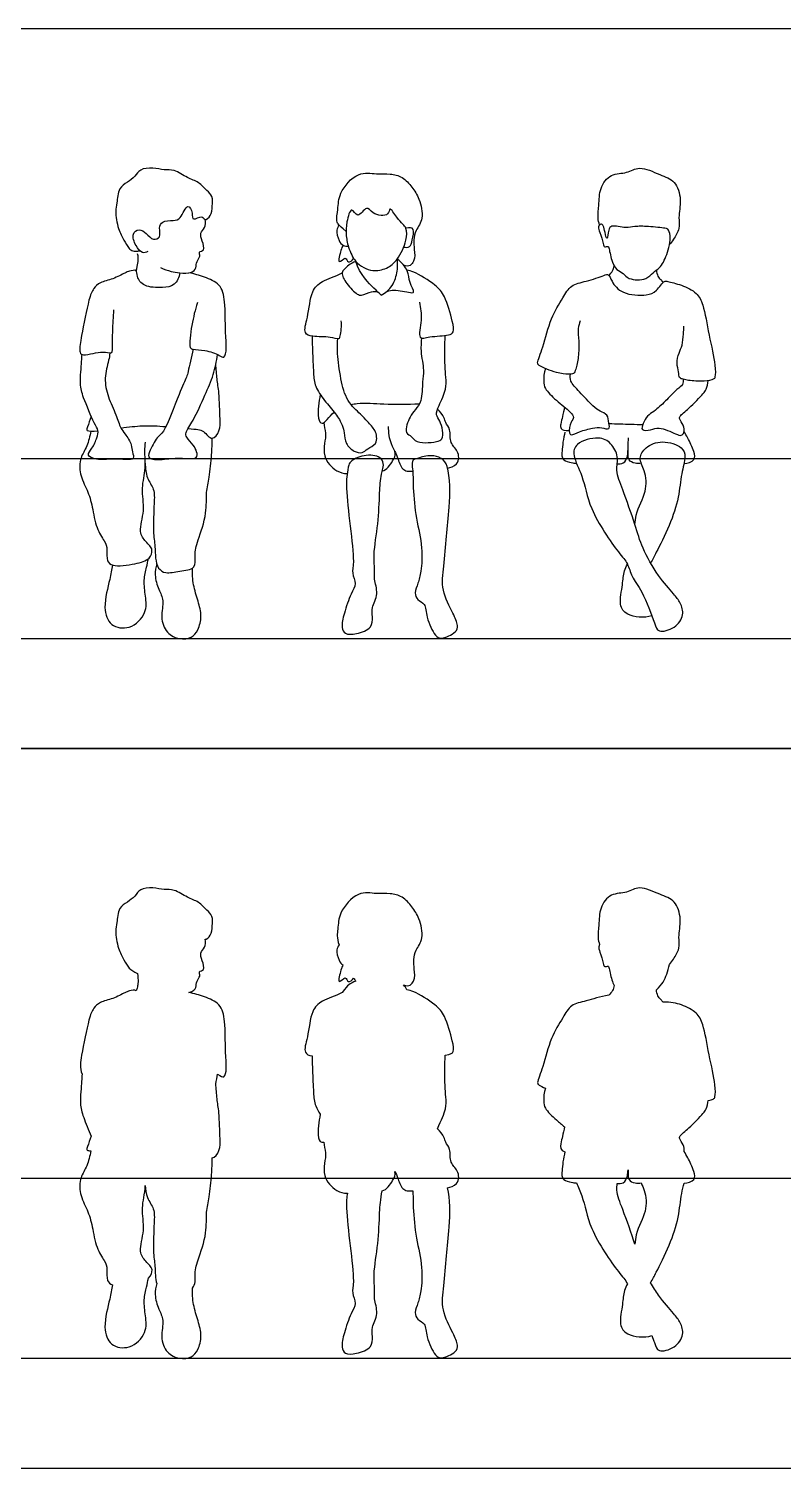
# Model space of a CAD drawing. Header units: millimetres. Extents: x 11.2 to 50.9, y -0.3 to 14.1.
# Drawn here: x 38.558 to 40.156, y 4.306 to 7.354 of the extents above; entities that cross this region are included whole.
import ezdxf

# ---------------------------------------------------------------- set-up
doc = ezdxf.new("R2010")
doc.units = ezdxf.units.MM
for name, color, linetype, true_color in [('AG-DIAGRAM', 7, 'Continuous', 0xfecc66), ('AG-GUIDE', 7, 'Continuous', 0xcccccc), ('AG-OUTLINE', 7, 'Continuous', 0x8000ff), ('AG-PEOPLE', 7, 'Continuous', 0x66ccff), ('X-VPRT', 6, 'Continuous', 0xff00ff)]:
    doc.layers.add(name, color=color, linetype=linetype, true_color=true_color)

msp = doc.modelspace()

# ---------------------------------------------------------------- linework, layer by layer
at = {"layer": 'AG-DIAGRAM'}
for p, q in [((36.9651, 6.0628), (42.6784, 6.0628)), ((36.9651, 4.5388), (42.6784, 4.5388))]:
    msp.add_line(p, q, dxfattribs=at)
at = {"layer": 'AG-GUIDE'}
for p, q in [((36.9651, 6.4438), (42.6784, 6.4438)), ((36.9651, 4.9198), (42.6784, 4.9198))]:
    msp.add_line(p, q, dxfattribs=at)
at = {"layer": 'AG-OUTLINE'}
for points, knots in [([(38.9315, 5.4262), (38.9346, 5.4253), (38.9454, 5.4349), (38.9468, 5.4539), (38.9484, 5.4757), (38.9347, 5.4876), (38.918, 5.5064), (38.8936, 5.5133), (38.867, 5.5326), (38.8446, 5.5303), (38.8215, 5.536), (38.7932, 5.534), (38.7834, 5.5165), (38.7671, 5.5044), (38.7473, 5.4934), (38.7452, 5.4601), (38.7403, 5.4435), (38.7466, 5.406), (38.7594, 5.3832), (38.769, 5.3644), (38.7804, 5.3569), (38.7887, 5.3533)], [3.710249, 3.710249, 3.710249, 3.710249, 3.922265, 4.180898, 4.439092, 4.675695, 4.958505, 5.249767, 5.571905, 5.836979, 6.119815, 6.412552, 6.658338, 6.915168, 7.179811, 7.495819, 7.742927, 8.088481, 8.387926, 8.649943, 8.88592, 8.88592, 8.88592, 8.88592]), ([(39.352, 5.3294), (39.3641, 5.3242), (39.3775, 5.3391), (39.3744, 5.3622), (39.3728, 5.383), (39.3775, 5.4037), (39.3958, 5.4281), (39.3863, 5.4706), (39.3706, 5.4942), (39.3502, 5.5174), (39.3231, 5.5239), (39.2939, 5.5213), (39.2539, 5.5293), (39.2139, 5.4828), (39.2137, 5.4492), (39.2097, 5.4291), (39.2153, 5.4141)], [-5.144054, -5.144054, -5.144054, -5.144054, -4.88886, -4.571909, -4.283474, -3.997748, -3.656043, -3.25105, -2.906972, -2.562999, -2.237403, -1.894269, -1.50421, -1.036012, -0.661181, -0.348241, -0.348241, -0.348241, -0.348241]), ([(39.9151, 5.3728), (39.9181, 5.3764), (39.9236, 5.3839), (39.9385, 5.4072), (39.933, 5.4309), (39.9415, 5.468), (39.9289, 5.5093), (39.8946, 5.5201), (39.8519, 5.5412), (39.8254, 5.5227), (39.7899, 5.5245), (39.7663, 5.4926), (39.7661, 5.4573), (39.7624, 5.4299), (39.7655, 5.4194), (39.7671, 5.4146)], [-4.097848, -4.097848, -4.097848, -4.097848, -3.879958, -3.587129, -3.306522, -2.949934, -2.589639, -2.247404, -1.861454, -1.549119, -1.21794, -0.874982, -0.527515, -0.226607, 0, 0, 0, 0]), ([(38.8974, 5.3131), (38.9074, 5.3163), (38.9135, 5.3232), (38.9123, 5.3377), (38.9227, 5.3471), (38.9167, 5.3585), (38.9325, 5.3602), (38.9251, 5.3812), (38.9196, 5.3974), (38.9328, 5.408), (38.9325, 5.4205), (38.9315, 5.4262)], [0.73033, 0.73033, 0.73033, 0.73033, 0.941476, 1.155775, 1.36106, 1.533683, 1.713886, 1.964694, 2.201657, 2.421312, 2.664283, 2.664283, 2.664283, 2.664283]), ([(39.2153, 5.4141), (39.2131, 5.4109), (39.2084, 5.4037), (39.2139, 5.3818), (39.2202, 5.3736), (39.2234, 5.3716)], [0, 0, 0, 0, 0.1935455, 0.4594778, 0.6516595, 0.6516595, 0.6516595, 0.6516595]), ([(39.7671, 5.4146), (39.7642, 5.407), (39.7687, 5.3987), (39.7747, 5.3764), (39.7763, 5.3662), (39.7859, 5.3705), (39.787, 5.3652), (39.7912, 5.3437), (39.7961, 5.3316), (39.798, 5.3282)], [-5.601796, -5.601796, -5.601796, -5.601796, -5.386841, -5.081773, -4.910682, -4.744751, -4.629184, -4.308155, -4.156707, -4.156707, -4.156707, -4.156707]), ([(39.2234, 5.3716), (39.2218, 5.3681), (39.2199, 5.3634), (39.2097, 5.3259), (39.2304, 5.3509), (39.2333, 5.3308), (39.2435, 5.34), (39.2462, 5.3436)], [0, 0, 0, 0, 0.192831, 0.470384, 0.684874, 0.862665, 1.0691, 1.0691, 1.0691, 1.0691]), ([(39.8875, 5.3187), (39.9002, 5.3304), (39.9079, 5.346), (39.9137, 5.3658), (39.9151, 5.3728)], [-2.8339757, -2.8339757, -2.8339757, -2.8339757, -2.4348954, -2.2034941, -2.2034941, -2.2034941, -2.2034941]), ([(38.7887, 5.3533), (38.7901, 5.3395), (38.7889, 5.3244), (38.7868, 5.3196), (38.7857, 5.317)], [-0.5782507, -0.5782507, -0.5782507, -0.5782507, -0.22573, 0, 0, 0, 0]), ([(39.2507, 5.3373), (39.2454, 5.3354), (39.2354, 5.3301), (39.2292, 5.3236), (39.2218, 5.3129)], [0, 0, 0, 0, 0.3255921, 0.6054803, 0.6054803, 0.6054803, 0.6054803]), ([(38.7857, 5.317), (38.7823, 5.3196), (38.7704, 5.3166), (38.7615, 5.3131), (38.7358, 5.2989), (38.7093, 5.2942), (38.6938, 5.2797), (38.684, 5.2545), (38.6698, 5.1821), (38.6657, 5.1547), (38.6709, 5.14)], [-3.133736, -3.133736, -3.133736, -3.133736, -2.911074, -2.710834, -2.386988, -2.067948, -1.805409, -1.491042, -0.961385, -0.609668, -0.609668, -0.609668, -0.609668]), ([(38.9576, 5.1403), (38.9657, 5.1361), (38.9733, 5.1304), (38.978, 5.1565), (38.9735, 5.1904), (38.9751, 5.2509), (38.9657, 5.2906), (38.9294, 5.3043), (38.9085, 5.3112), (38.8974, 5.3131)], [1.48631, 1.48631, 1.48631, 1.48631, 1.674056, 1.92336, 2.274355, 2.724045, 3.077134, 3.416793, 3.751536, 3.751536, 3.751536, 3.751536]), ([(39.2218, 5.3129), (39.2061, 5.3051), (39.1776, 5.2961), (39.155, 5.2746), (39.1505, 5.2204), (39.1382, 5.1854), (39.1512, 5.18), (39.158, 5.179)], [-2.85304, -2.85304, -2.85304, -2.85304, -2.478062, -2.132564, -1.66858, -1.310814, -1.065997, -1.065997, -1.065997, -1.065997]), ([(39.4403, 5.1805), (39.4523, 5.1827), (39.4599, 5.1872), (39.4554, 5.2128), (39.4402, 5.2648), (39.4214, 5.2873), (39.3742, 5.3163), (39.3639, 5.3177), (39.3589, 5.3189)], [1.225633, 1.225633, 1.225633, 1.225633, 1.42755, 1.710649, 2.14186, 2.475471, 2.900113, 3.132515, 3.132515, 3.132515, 3.132515]), ([(39.787, 5.3077), (39.7674, 5.3042), (39.7384, 5.2946), (39.7055, 5.2886), (39.689, 5.2584), (39.6614, 5.2163), (39.65, 5.1594), (39.6335, 5.1228), (39.6377, 5.1175), (39.6469, 5.1129), (39.6524, 5.1105)], [-4.802205, -4.802205, -4.802205, -4.802205, -4.408038, -4.04808, -3.695788, -3.248704, -2.752889, -2.377047, -2.217216, -2.046294, -2.046294, -2.046294, -2.046294]), ([(39.798, 5.3282), (39.7973, 5.3244), (39.7949, 5.3169), (39.7899, 5.3105), (39.787, 5.3077)], [-0.3978228, -0.3978228, -0.3978228, -0.3978228, -0.2000493, 0, 0, 0, 0]), ([(39.902, 5.2931), (39.9001, 5.2949), (39.8965, 5.2988), (39.8899, 5.3059), (39.8877, 5.3144), (39.8875, 5.3187)], [-0.5488181, -0.5488181, -0.5488181, -0.5488181, -0.3866162, -0.2077071, 0, 0, 0, 0]), ([(39.997, 5.0847), (40.0017, 5.0853), (40.0087, 5.0872), (40.0128, 5.093), (40.0128, 5.1215), (39.9982, 5.1808), (39.9883, 5.2441), (39.9738, 5.2714), (39.9422, 5.2881), (39.9179, 5.2931), (39.902, 5.2931)], [-8.967799, -8.967799, -8.967799, -8.967799, -8.786684, -8.630355, -8.315522, -7.81049, -7.306272, -6.969673, -6.596487, -6.253031, -6.253031, -6.253031, -6.253031]), ([(39.158, 5.179), (39.1583, 5.1688), (39.159, 5.1489), (39.1609, 5.1012), (39.1631, 5.0764), (39.1717, 5.0613), (39.1756, 5.0554)], [0, 0, 0, 0, 0.313356, 0.700472, 1.005331, 1.200833, 1.200833, 1.200833, 1.200833]), ([(39.424, 5.0248), (39.4318, 5.0431), (39.4434, 5.0674), (39.4412, 5.0916), (39.4383, 5.1444), (39.4395, 5.168), (39.4403, 5.1805)], [4.305657, 4.305657, 4.305657, 4.305657, 4.671602, 4.973782, 5.404402, 5.772354, 5.772354, 5.772354, 5.772354]), ([(38.6709, 5.14), (38.6706, 5.135), (38.6703, 5.1254), (38.6653, 5.0763), (38.6722, 5.0532), (38.6847, 5.0217), (38.6904, 5.0089)], [-6.742483, -6.742483, -6.742483, -6.742483, -6.524845, -6.14278, -5.828265, -5.5213, -5.5213, -5.5213, -5.5213]), ([(38.9464, 4.963), (38.9524, 4.963), (38.964, 4.9807), (38.9632, 5.0036), (38.9617, 5.0593), (38.9565, 5.0873), (38.955, 5.1095), (38.9543, 5.1201)], [2.63893, 2.63893, 2.63893, 2.63893, 2.898742, 3.182434, 3.598562, 3.908484, 4.226756, 4.226756, 4.226756, 4.226756]), ([(39.6524, 5.1105), (39.6493, 5.102), (39.6479, 5.0833), (39.6505, 5.0671), (39.6712, 5.0466), (39.6875, 5.0334), (39.693, 5.0288)], [0, 0, 0, 0, 0.302563, 0.531728, 0.870133, 1.071019, 1.071019, 1.071019, 1.071019]), ([(39.9461, 4.9768), (39.9469, 4.9809), (39.9454, 4.9919), (39.9355, 5.0029), (39.9371, 5.011), (39.9574, 5.0262), (39.9864, 5.0567), (39.993, 5.0658), (39.9967, 5.0786), (39.997, 5.0847)], [3.169489, 3.169489, 3.169489, 3.169489, 3.368459, 3.591435, 3.734147, 4.025609, 4.403416, 4.60258, 4.851262, 4.851262, 4.851262, 4.851262]), ([(39.1756, 5.0554), (39.1735, 5.0474), (39.1714, 5.0311), (39.1696, 5.0071), (39.1759, 4.9944), (39.1833, 4.996)], [0, 0, 0, 0, 0.3060412, 0.6140544, 0.8392334, 0.8392334, 0.8392334, 0.8392334]), ([(38.6904, 5.0089), (38.6866, 5.0022), (38.6837, 4.9881), (38.6795, 4.9793), (38.6858, 4.978), (38.6893, 4.9779)], [0, 0, 0, 0, 0.2700332, 0.4251195, 0.5359191, 0.5359191, 0.5359191, 0.5359191]), ([(39.4452, 4.8997), (39.4514, 4.9003), (39.4715, 4.9092), (39.4682, 4.938), (39.4483, 4.9518), (39.4527, 4.9816), (39.4401, 4.9958), (39.4384, 5.0072), (39.4294, 5.0196), (39.424, 5.0248)], [1.561465, 1.561465, 1.561465, 1.561465, 1.741865, 2.013235, 2.286208, 2.580089, 2.815681, 3.005022, 3.272579, 3.272579, 3.272579, 3.272579]), ([(39.693, 5.0288), (39.6915, 5.0221), (39.6885, 5.0081), (39.6848, 4.9944), (39.6829, 4.9785), (39.6937, 4.9759)], [0, 0, 0, 0, 0.3254063, 0.6131814, 0.9083597, 0.9083597, 0.9083597, 0.9083597]), ([(38.6893, 4.9779), (38.6875, 4.9672), (38.6827, 4.9457), (38.6662, 4.9218), (38.6643, 4.8864), (38.6829, 4.8531), (38.6935, 4.8178), (38.6997, 4.7726), (38.7199, 4.7438), (38.725, 4.73), (38.7222, 4.7033), (38.7299, 4.6959), (38.7354, 4.6943)], [0, 0, 0, 0, 0.320405, 0.620653, 0.944325, 1.288391, 1.633165, 2.009151, 2.342309, 2.671982, 2.954813, 3.158904, 3.158904, 3.158904, 3.158904]), ([(39.1833, 4.996), (39.1827, 4.9891), (39.1892, 4.9741), (39.1838, 4.9518), (39.1823, 4.9269), (39.1955, 4.9032), (39.2165, 4.8877), (39.2329, 4.8883)], [0, 0, 0, 0, 0.2837, 0.552843, 0.837549, 1.054703, 1.42449, 1.42449, 1.42449, 1.42449]), ([(39.6937, 4.9759), (39.6901, 4.9629), (39.6874, 4.9368), (39.6871, 4.9238), (39.6905, 4.9159), (39.7076, 4.9109), (39.7144, 4.9102), (39.718, 4.9101)], [0, 0, 0, 0, 0.368696, 0.572699, 0.729051, 0.966015, 1.158284, 1.158284, 1.158284, 1.158284]), ([(39.9459, 4.9097), (39.9533, 4.9097), (39.9713, 4.9153), (39.9672, 4.9354), (39.9543, 4.9635), (39.9489, 4.9724), (39.9461, 4.9768)], [0, 0, 0, 0, 0.273215, 0.511319, 0.835342, 1.065582, 1.065582, 1.065582, 1.065582]), ([(38.9045, 4.6874), (38.9121, 4.6951), (38.9084, 4.7188), (38.9154, 4.7441), (38.9363, 4.803), (38.9329, 4.8478), (38.941, 4.8802), (38.946, 4.9281), (38.9465, 4.9512), (38.9464, 4.963)], [3.123696, 3.123696, 3.123696, 3.123696, 3.418927, 3.812169, 4.26579, 4.643864, 4.97473, 5.368369, 5.709021, 5.709021, 5.709021, 5.709021]), ([(39.3069, 4.8936), (39.3157, 4.8951), (39.3306, 4.9164), (39.3348, 4.9262), (39.3336, 4.9345)], [2.1968064, 2.1968064, 2.1968064, 2.1968064, 2.4642689, 2.6874336, 2.6874336, 2.6874336, 2.6874336]), ([(39.3336, 4.9345), (39.3347, 4.9319), (39.338, 4.9267), (39.3469, 4.8964), (39.3589, 4.8922), (39.3714, 4.8935)], [0, 0, 0, 0, 0.1660666, 0.3569126, 0.5390412, 0.5390412, 0.5390412, 0.5390412]), ([(39.718, 4.9101), (39.7215, 4.9016), (39.7352, 4.8734), (39.7428, 4.8129), (39.8049, 4.7224), (39.8217, 4.7047), (39.8259, 4.6965)], [-3.072995, -3.072995, -3.072995, -3.072995, -2.834563, -2.342632, -1.742257, -1.41381, -1.41381, -1.41381, -1.41381]), ([(39.8419, 4.78), (39.8345, 4.8032), (39.8171, 4.8526), (39.8025, 4.8879), (39.8041, 4.9043), (39.8044, 4.9089)], [-5.750484, -5.750484, -5.750484, -5.750484, -5.239095, -4.856006, -4.706132, -4.706132, -4.706132, -4.706132]), ([(39.8044, 4.9089), (39.8086, 4.9082), (39.8191, 4.9081), (39.8265, 4.9232), (39.8272, 4.9333), (39.8274, 4.9374)], [0, 0, 0, 0, 0.2055598, 0.4372843, 0.6013311, 0.6013311, 0.6013311, 0.6013311]), ([(39.8274, 4.9374), (39.8279, 4.9244), (39.8272, 4.9162), (39.8391, 4.9094), (39.8513, 4.9095), (39.8554, 4.91)], [-0.7286588, -0.7286588, -0.7286588, -0.7286588, -0.4847438, -0.2428245, -0.0820291, -0.0820291, -0.0820291, -0.0820291]), ([(39.8554, 4.91), (39.8572, 4.905), (39.8655, 4.8885), (39.8682, 4.8474), (39.8463, 4.8146), (39.8425, 4.7869), (39.8419, 4.78)], [-3.278482, -3.278482, -3.278482, -3.278482, -3.101674, -2.719693, -2.294144, -2.157967, -2.157967, -2.157967, -2.157967]), ([(39.8752, 4.6987), (39.8793, 4.7062), (39.8876, 4.7217), (39.9164, 4.7791), (39.9358, 4.8363), (39.9386, 4.8802), (39.9445, 4.9029), (39.9459, 4.9097)], [-6.661161, -6.661161, -6.661161, -6.661161, -6.367553, -5.907814, -5.44856, -5.037103, -4.835391, -4.835391, -4.835391, -4.835391]), ([(38.8116, 4.7082), (38.8176, 4.714), (38.8227, 4.7293), (38.8066, 4.742), (38.7894, 4.7649), (38.8056, 4.8105), (38.7951, 4.8569), (38.8037, 4.8855), (38.8049, 4.9048)], [3.857317, 3.857317, 3.857317, 3.857317, 4.116066, 4.465162, 4.76751, 5.153631, 5.554197, 5.934718, 5.934718, 5.934718, 5.934718]), ([(38.8049, 4.9048), (38.8052, 4.896), (38.8078, 4.877), (38.8251, 4.8552), (38.8235, 4.8237), (38.8208, 4.7651), (38.8266, 4.7313), (38.8258, 4.7074), (38.8291, 4.6967)], [0.05128, 0.05128, 0.05128, 0.05128, 0.314263, 0.607328, 0.918292, 1.3543, 1.698806, 2.149917, 2.149917, 2.149917, 2.149917]), ([(39.2329, 4.8883), (39.2316, 4.8795), (39.2277, 4.8471), (39.251, 4.7019), (39.2411, 4.679), (39.2533, 4.6538), (39.2393, 4.6329), (39.226, 4.593), (39.2193, 4.5635), (39.2276, 4.5463), (39.2526, 4.5482), (39.286, 4.5598), (39.2864, 4.5851), (39.2834, 4.6049), (39.3003, 4.6329), (39.2884, 4.6646), (39.2916, 4.6822), (39.287, 4.7191), (39.2992, 4.7814), (39.3008, 4.8459), (39.3028, 4.8745), (39.3069, 4.8936)], [0.12177, 0.12177, 0.12177, 0.12177, 0.383435, 1.094667, 1.383976, 1.654732, 1.933038, 2.308718, 2.623147, 2.840752, 3.115618, 3.44307, 3.707514, 3.961428, 4.277734, 4.598435, 4.835936, 5.173368, 5.63599, 6.099612, 6.459602, 6.459602, 6.459602, 6.459602]), ([(39.3714, 4.8935), (39.3721, 4.8845), (39.3719, 4.8527), (39.3776, 4.7928), (39.3932, 4.7329), (39.3897, 4.6822), (39.3832, 4.6566), (39.3744, 4.6361), (39.3806, 4.6196), (39.3996, 4.6127), (39.399, 4.5832), (39.4175, 4.5448), (39.4314, 4.5365), (39.4641, 4.5507), (39.4682, 4.5674), (39.456, 4.5939), (39.4303, 4.6412), (39.4376, 4.6923), (39.4421, 4.7569), (39.4501, 4.8161), (39.4509, 4.8764), (39.4452, 4.8997)], [-7.297561, -7.297561, -7.297561, -7.297561, -6.991777, -6.54272, -6.097646, -5.705203, -5.418163, -5.162729, -4.944796, -4.716847, -4.422674, -4.062001, -3.851878, -3.536772, -3.323819, -3.030127, -2.624983, -2.225025, -1.780638, -1.340126, -0.826417, -0.826417, -0.826417, -0.826417]), ([(38.7354, 4.6943), (38.7333, 4.6842), (38.7304, 4.664), (38.7139, 4.6053), (38.729, 4.5638), (38.7733, 4.5562), (38.8096, 4.5919), (38.8054, 4.6283), (38.8007, 4.6617), (38.8076, 4.6894), (38.8101, 4.702), (38.8116, 4.7082)], [0, 0, 0, 0, 0.313635, 0.749251, 1.100344, 1.443213, 1.819319, 2.15168, 2.479765, 2.776276, 3.021728, 3.021728, 3.021728, 3.021728]), ([(38.8291, 4.6967), (38.8268, 4.6893), (38.8236, 4.6727), (38.8326, 4.6424), (38.8459, 4.6193), (38.8358, 4.5841), (38.8485, 4.5495), (38.8765, 4.5365), (38.9035, 4.5389), (38.9176, 4.5571), (38.9256, 4.5865), (38.9166, 4.6181), (38.9058, 4.6524), (38.9044, 4.6758), (38.9045, 4.6874)], [0.019889, 0.019889, 0.019889, 0.019889, 0.282835, 0.598443, 0.883562, 1.214527, 1.543875, 1.845852, 2.125688, 2.384504, 2.688157, 3.009617, 3.347544, 3.679928, 3.679928, 3.679928, 3.679928]), ([(39.8259, 4.6965), (39.8236, 4.6914), (39.8169, 4.6768), (39.8169, 4.6535), (39.8071, 4.6104), (39.8241, 4.5858), (39.8617, 4.5814), (39.878, 4.5868)], [-1.547869, -1.547869, -1.547869, -1.547869, -1.39918, -1.082665, -0.708398, -0.415661, 0, 0, 0, 0]), ([(39.8937, 4.555), (39.9009, 4.5525), (39.9282, 4.5601), (39.9474, 4.5878), (39.9388, 4.6151), (39.9232, 4.6344), (39.897, 4.664), (39.8805, 4.6897), (39.8752, 4.6987)], [-8.284351, -8.284351, -8.284351, -8.284351, -7.955959, -7.629429, -7.33865, -7.052425, -6.641376, -6.424884, -6.424884, -6.424884, -6.424884]), ([(39.878, 4.5868), (39.88, 4.5813), (39.8855, 4.5655), (39.888, 4.5569), (39.8937, 4.555)], [-0.3815515, -0.3815515, -0.3815515, -0.3815515, -0.2582424, 0, 0, 0, 0])]:
    msp.add_open_spline(points, degree=3, knots=knots, dxfattribs=at)
for points in [[(39.2462, 5.3436), (39.2476, 5.3413), (39.2491, 5.3392), (39.2507, 5.3373)], [(39.3589, 5.3189), (39.3571, 5.3224), (39.3548, 5.326), (39.352, 5.3294)], [(38.9543, 5.1201), (38.9557, 5.1268), (38.9567, 5.1335), (38.9576, 5.1403)]]:
    msp.add_open_spline(points, degree=3, dxfattribs=at)
at = {"layer": 'AG-PEOPLE'}
for points, knots in [([(38.8102, 6.8822), (38.8067, 6.8806), (38.7972, 6.877), (38.7842, 6.8947), (38.7746, 6.9199), (38.7922, 6.9313), (38.8075, 6.9212), (38.8203, 6.9046), (38.839, 6.9121), (38.8332, 6.9322), (38.8398, 6.9479), (38.8647, 6.9477), (38.8805, 6.9499), (38.8944, 6.9884), (38.9056, 6.9639), (38.9038, 6.9452), (38.9261, 6.9608), (38.9306, 6.9458), (38.9454, 6.9589), (38.9468, 6.9779), (38.9484, 6.9997), (38.9347, 7.0116), (38.918, 7.0304), (38.8936, 7.0373), (38.867, 7.0566), (38.8446, 7.0543), (38.8215, 7.06), (38.7932, 7.058), (38.7834, 7.0405), (38.7671, 7.0284), (38.7473, 7.0174), (38.7452, 6.9841), (38.7403, 6.9675), (38.7466, 6.93), (38.7594, 6.9072), (38.769, 6.8884), (38.7804, 6.8809), (38.7933, 6.8837)], [0, 0, 0, 0, 0.197316, 0.456844, 0.744948, 0.968481, 1.206441, 1.463053, 1.676087, 1.924345, 2.142868, 2.416413, 2.650745, 2.959482, 3.193366, 3.404036, 3.646457, 3.818458, 4.032342, 4.293252, 4.55372, 4.792407, 5.077708, 5.371535, 5.69651, 5.963919, 6.249245, 6.54456, 6.792511, 7.051603, 7.318576, 7.637368, 7.886652, 8.235249, 8.537331, 8.801656, 9.039711, 9.039711, 9.039711, 9.039711]), ([(39.23, 6.9248), (39.2198, 6.9336), (39.2144, 6.9386), (39.2085, 6.9474), (39.2137, 6.9732), (39.2139, 7.0068), (39.2539, 7.0533), (39.2939, 7.0453), (39.3231, 7.0479), (39.3502, 7.0414), (39.3706, 7.0182), (39.3863, 6.9946), (39.3958, 6.9521), (39.3775, 6.9277), (39.3728, 6.907), (39.3744, 6.8862), (39.3775, 6.8631), (39.3641, 6.8482), (39.352, 6.8534)], [0, 0, 0, 0, 0.20611, 0.399588, 0.709177, 1.079995, 1.54318, 1.929064, 2.268523, 2.590633, 2.930924, 3.271318, 3.671974, 4.010021, 4.292688, 4.578035, 4.891592, 5.144054, 5.144054, 5.144054, 5.144054]), ([(39.7671, 6.9386), (39.7655, 6.9434), (39.7624, 6.9539), (39.7661, 6.9813), (39.7663, 7.0166), (39.7899, 7.0485), (39.8254, 7.0467), (39.8519, 7.0652), (39.8946, 7.0441), (39.9289, 7.0333), (39.9415, 6.992), (39.933, 6.9549), (39.9385, 6.9312), (39.9236, 6.9079), (39.9181, 6.9004), (39.9151, 6.8968)], [0, 0, 0, 0, 0.226607, 0.527515, 0.874982, 1.21794, 1.549119, 1.861454, 2.247404, 2.589639, 2.949934, 3.306522, 3.587129, 3.879958, 4.097848, 4.097848, 4.097848, 4.097848]), ([(38.8373, 6.8481), (38.8444, 6.8449), (38.8597, 6.8397), (38.8772, 6.8366), (38.9033, 6.8357), (38.9135, 6.8472), (38.9123, 6.8617), (38.9227, 6.8711), (38.9167, 6.8825), (38.9325, 6.8842), (38.9251, 6.9052), (38.9196, 6.9214), (38.9328, 6.932), (38.9325, 6.9445), (38.9315, 6.9502)], [0, 0, 0, 0, 0.272819, 0.51764, 0.796549, 1.000465, 1.207426, 1.405682, 1.572395, 1.746428, 1.988648, 2.217497, 2.429631, 2.664283, 2.664283, 2.664283, 2.664283]), ([(39.2871, 6.8419), (39.2796, 6.8426), (39.2671, 6.8483), (39.2486, 6.8598), (39.2341, 6.891), (39.2294, 6.919), (39.2303, 6.9414), (39.2409, 6.982), (39.2548, 6.9485), (39.2741, 6.9827), (39.2849, 6.9597), (39.322, 6.955), (39.3207, 6.9803), (39.3388, 6.9525), (39.3498, 6.9408), (39.3591, 6.9311), (39.3592, 6.9042), (39.3405, 6.8646), (39.3177, 6.8454), (39.296, 6.8411), (39.2871, 6.8419)], [0, 0, 0, 0, 0.258072, 0.517248, 0.844949, 1.142528, 1.433639, 1.729039, 1.957277, 2.228195, 2.463388, 2.775781, 2.966547, 3.23663, 3.483219, 3.67603, 3.958092, 4.332139, 4.640025, 4.945509, 4.945509, 4.945509, 4.945509]), ([(39.2153, 6.9381), (39.2131, 6.9349), (39.2084, 6.9277), (39.214, 6.9051), (39.2233, 6.8938), (39.2313, 6.8931), (39.2348, 6.8935)], [0, 0, 0, 0, 0.1935455, 0.4594778, 0.6714368, 0.8551341, 0.8551341, 0.8551341, 0.8551341]), ([(39.3522, 6.8917), (39.3562, 6.8908), (39.3668, 6.8905), (39.37, 6.9058), (39.3769, 6.9325), (39.3645, 6.9334), (39.3565, 6.932)], [0, 0, 0, 0, 0.186727, 0.3908397, 0.6225611, 0.812407, 0.812407, 0.812407, 0.812407]), ([(39.7827, 6.9105), (39.7842, 6.911), (39.7859, 6.9289), (39.7916, 6.9393), (39.8237, 6.9308), (39.8414, 6.9362), (39.87, 6.9357), (39.9049, 6.9317), (39.9122, 6.9308), (39.9198, 6.9136), (39.9106, 6.8754), (39.8965, 6.847), (39.8792, 6.8385), (39.8672, 6.8208), (39.828, 6.822), (39.8179, 6.8363), (39.802, 6.8432), (39.7921, 6.8626), (39.787, 6.8892), (39.7859, 6.8945), (39.7763, 6.8902), (39.7747, 6.9004), (39.7687, 6.9227), (39.7627, 6.9337), (39.7697, 6.9424), (39.7765, 6.9365), (39.7778, 6.9239), (39.7814, 6.9102), (39.7827, 6.9105)], [0, 0, 0, 0, 0.240104, 0.429502, 0.743841, 0.997791, 1.312672, 1.653998, 1.798043, 2.024316, 2.391715, 2.716324, 2.959655, 3.218401, 3.55995, 3.795957, 4.024823, 4.298794, 4.599979, 4.708402, 4.864076, 5.024592, 5.310802, 5.51247, 5.673274, 5.816195, 6.04068, 6.24497, 6.24497, 6.24497, 6.24497]), ([(39.2234, 6.8956), (39.2218, 6.8921), (39.2199, 6.8874), (39.2097, 6.8499), (39.2304, 6.8749), (39.2333, 6.8548), (39.2435, 6.864), (39.2462, 6.8676)], [0, 0, 0, 0, 0.192831, 0.470384, 0.684874, 0.862665, 1.0691, 1.0691, 1.0691, 1.0691]), ([(38.7857, 6.841), (38.7893, 6.8543), (38.7906, 6.8695), (38.7893, 6.8746), (38.7887, 6.8773)], [0, 0, 0, 0, 0.3516974, 0.5782507, 0.5782507, 0.5782507, 0.5782507]), ([(39.2507, 6.8613), (39.2454, 6.8594), (39.2354, 6.8541), (39.2267, 6.8451), (39.2187, 6.8367), (39.2305, 6.813), (39.2531, 6.7914), (39.2629, 6.7883), (39.2841, 6.7982), (39.292, 6.7978), (39.2961, 6.7979)], [0, 0, 0, 0, 0.232909, 0.433125, 0.60548, 0.885717, 1.20259, 1.376881, 1.640753, 1.838661, 1.838661, 1.838661, 1.838661]), ([(39.3048, 6.79), (39.2995, 6.7947), (39.2905, 6.8029), (39.2595, 6.8335), (39.2507, 6.8613)], [0, 0, 0, 0, 0.396825, 1.017474, 1.017474, 1.017474, 1.017474]), ([(39.3048, 6.79), (39.3136, 6.795), (39.3301, 6.8077), (39.3391, 6.8397), (39.3394, 6.8554), (39.3389, 6.8628), (39.3385, 6.8663)], [0, 0, 0, 0, 0.311749, 0.631814, 0.854442, 1.03772, 1.03772, 1.03772, 1.03772]), ([(39.3142, 6.7961), (39.3186, 6.798), (39.3274, 6.8027), (39.3608, 6.7964), (39.3781, 6.793), (39.3626, 6.8182), (39.3633, 6.842), (39.3472, 6.8597), (39.3385, 6.8663)], [0, 0, 0, 0, 0.214963, 0.549198, 0.732269, 0.99425, 1.279655, 1.604168, 1.604168, 1.604168, 1.604168]), ([(38.8781, 6.837), (38.8767, 6.8281), (38.868, 6.8086), (38.841, 6.8057), (38.8023, 6.8058), (38.7859, 6.8276), (38.7884, 6.8451), (38.7704, 6.8406), (38.7615, 6.8371), (38.7358, 6.8229), (38.7093, 6.8182), (38.6938, 6.8037), (38.684, 6.7785), (38.6698, 6.7061), (38.6649, 6.6731), (38.6692, 6.6591), (38.7117, 6.6727), (38.7237, 6.6682), (38.7317, 6.6672), (38.7357, 6.6678), (38.7353, 6.6841), (38.7357, 6.7153), (38.7372, 6.744), (38.7383, 6.7587)], [-4.512977, -4.512977, -4.512977, -4.512977, -4.219749, -3.935348, -3.590476, -3.312961, -3.113556, -2.907403, -2.722008, -2.422172, -2.126786, -1.883711, -1.592652, -1.102264, -0.776623, -0.609668, -0.257188, 0, 0, 0.110271, 0.316806, 0.637932, 1.012716, 1.012716, 1.012716, 1.012716]), ([(38.9154, 6.774), (38.9101, 6.7583), (38.9036, 6.7304), (38.896, 6.678), (38.9069, 6.6746), (38.9321, 6.6741), (38.9601, 6.6642), (38.9733, 6.6544), (38.978, 6.6805), (38.9735, 6.7144), (38.9751, 6.7749), (38.9657, 6.8146), (38.9294, 6.8283), (38.9085, 6.8352), (38.8974, 6.8371)], [0, 0, 0, 0, 0.396125, 0.780839, 0.934717, 1.216609, 1.533076, 1.716946, 1.961103, 2.304852, 2.745258, 3.091057, 3.423704, 3.751536, 3.751536, 3.751536, 3.751536]), ([(39.2191, 6.7355), (39.2211, 6.725), (39.2169, 6.7046), (39.2155, 6.6947), (39.1947, 6.7031), (39.1606, 6.7007), (39.138, 6.7088), (39.1505, 6.7444), (39.155, 6.7986), (39.1776, 6.8201), (39.2061, 6.8291), (39.2218, 6.8369)], [0, 0, 0, 0, 0.340846, 0.496064, 0.752522, 1.118679, 1.370768, 1.714626, 2.160573, 2.492639, 2.85304, 2.85304, 2.85304, 2.85304]), ([(39.3858, 6.7748), (39.3879, 6.7623), (39.3928, 6.7404), (39.38, 6.6935), (39.4088, 6.7035), (39.4465, 6.7034), (39.4599, 6.7112), (39.4554, 6.7368), (39.4402, 6.7888), (39.4214, 6.8113), (39.3742, 6.8403), (39.3639, 6.8417), (39.3589, 6.8429)], [0, 0, 0, 0, 0.348745, 0.688423, 0.941454, 1.298937, 1.493093, 1.765309, 2.179943, 2.500729, 2.909047, 3.132515, 3.132515, 3.132515, 3.132515]), ([(39.7261, 6.7355), (39.7242, 6.7302), (39.7205, 6.7188), (39.7235, 6.6919), (39.7232, 6.6601), (39.7173, 6.6342), (39.7128, 6.6226), (39.6995, 6.6222), (39.6763, 6.624), (39.639, 6.6398), (39.6335, 6.6468), (39.65, 6.6834), (39.6614, 6.7403), (39.689, 6.7824), (39.7055, 6.8126), (39.7384, 6.8186), (39.7749, 6.8306), (39.787, 6.8359), (39.7929, 6.8168), (39.8148, 6.7905), (39.8667, 6.7881), (39.8875, 6.7968), (39.9035, 6.8218), (39.9122, 6.8183), (39.9422, 6.8121), (39.9738, 6.7954), (39.9883, 6.7681), (39.9982, 6.7048), (40.0128, 6.6455), (40.0128, 6.617), (40.0081, 6.6104), (39.9884, 6.6068), (39.9559, 6.6087), (39.9453, 6.6119), (39.9344, 6.6137), (39.9352, 6.6286), (39.9292, 6.6453), (39.9346, 6.668), (39.9433, 6.6829), (39.9445, 6.7079), (39.9455, 6.7186), (39.9458, 6.7241)], [0, 0, 0, 0, 0.238982, 0.537296, 0.871335, 1.170273, 1.357116, 1.547369, 1.839726, 2.203605, 2.350707, 2.696618, 3.152949, 3.564429, 3.888665, 4.219957, 4.582735, 4.760952, 4.990952, 5.326214, 5.730785, 6.012355, 6.305057, 6.460201, 6.777447, 7.122154, 7.433067, 7.898807, 8.365298, 8.656106, 8.800505, 9.054723, 9.388879, 9.585727, 9.754348, 9.960071, 10.207792, 10.480205, 10.72427, 11.008441, 11.244083, 11.244083, 11.244083, 11.244083]), ([(39.787, 6.8317), (39.7899, 6.8345), (39.7949, 6.8409), (39.7973, 6.8484), (39.798, 6.8522)], [0, 0, 0, 0, 0.2000493, 0.3978228, 0.3978228, 0.3978228, 0.3978228]), ([(39.8875, 6.8427), (39.8877, 6.8384), (39.8899, 6.8299), (39.8965, 6.8228), (39.9001, 6.8189), (39.902, 6.8171)], [0, 0, 0, 0, 0.2077071, 0.3866162, 0.5488181, 0.5488181, 0.5488181, 0.5488181]), ([(38.906, 6.6753), (38.9031, 6.6596), (38.8953, 6.6284), (38.8928, 6.6157), (38.8749, 6.5801), (38.8466, 6.4991), (38.8294, 6.4903), (38.8134, 6.4597), (38.8091, 6.4413), (38.8441, 6.4414), (38.875, 6.4469), (38.9165, 6.4404), (38.9142, 6.4596), (38.9074, 6.4726), (38.8917, 6.4883), (38.8895, 6.5001), (38.9088, 6.5265), (38.931, 6.5783), (38.9501, 6.6205), (38.9558, 6.6499), (38.9576, 6.6643)], [0, 0, 0, 0, 0.390159, 0.589336, 0.94447, 1.462209, 1.711492, 2.03659, 2.240339, 2.534765, 2.881071, 3.209404, 3.405615, 3.629911, 3.88977, 4.067191, 4.376534, 4.806055, 5.192862, 5.564216, 5.564216, 5.564216, 5.564216]), ([(39.158, 6.703), (39.1583, 6.6928), (39.159, 6.6729), (39.1609, 6.6252), (39.1635, 6.5965), (39.1842, 6.5661), (39.208, 6.5404), (39.2229, 6.515), (39.2261, 6.4984), (39.2284, 6.4746), (39.2459, 6.4583), (39.2649, 6.4541), (39.2751, 6.4653), (39.2951, 6.4739), (39.2952, 6.4903), (39.2922, 6.5042), (39.275, 6.5229), (39.2608, 6.5382), (39.23, 6.5658), (39.2185, 6.6123), (39.2111, 6.6656), (39.2119, 6.6868), (39.2125, 6.6972)], [0, 0, 0, 0, 0.313356, 0.700472, 1.005331, 1.34049, 1.682399, 1.982455, 2.214286, 2.484213, 2.755911, 2.988478, 3.202076, 3.455509, 3.667675, 3.880245, 4.157841, 4.421764, 4.774122, 5.168739, 5.582146, 5.898965, 5.898965, 5.898965, 5.898965]), ([(39.3902, 6.6992), (39.3892, 6.6897), (39.3871, 6.6713), (39.3962, 6.6299), (39.3912, 6.6071), (39.3917, 6.5657), (39.3772, 6.5483), (39.3651, 6.5318), (39.3588, 6.5163), (39.355, 6.4973), (39.3696, 6.4913), (39.3756, 6.4801), (39.3985, 6.4761), (39.421, 6.4793), (39.4359, 6.4837), (39.4355, 6.5042), (39.4296, 6.5235), (39.4189, 6.5367), (39.4272, 6.5572), (39.4434, 6.5914), (39.4412, 6.6156), (39.4383, 6.6684), (39.4395, 6.692), (39.4403, 6.7045)], [0, 0, 0, 0, 0.302482, 0.661136, 0.943925, 1.297622, 1.564357, 1.815489, 2.052447, 2.282024, 2.48667, 2.681088, 2.944682, 3.220734, 3.423287, 3.661703, 3.920282, 4.138941, 4.394305, 4.738132, 5.022048, 5.426641, 5.772354, 5.772354, 5.772354, 5.772354]), ([(38.7298, 6.6675), (38.7294, 6.661), (38.7258, 6.6457), (38.7167, 6.6139), (38.7253, 6.5742), (38.7429, 6.5382), (38.7517, 6.5082), (38.762, 6.4967), (38.7773, 6.473), (38.776, 6.459), (38.7838, 6.4415), (38.7619, 6.4415), (38.7355, 6.444), (38.7036, 6.4393), (38.6787, 6.4501), (38.6935, 6.466), (38.7028, 6.4874), (38.7065, 6.504), (38.6952, 6.5194), (38.673, 6.5744), (38.6653, 6.6003), (38.6703, 6.6494), (38.6706, 6.659), (38.6709, 6.664)], [0.88603, 0.88603, 0.88603, 0.88603, 1.027272, 1.375559, 1.731848, 2.093463, 2.399783, 2.623987, 2.913471, 3.132391, 3.339175, 3.560684, 3.861776, 4.189428, 4.436888, 4.661947, 4.941982, 5.160555, 5.400792, 5.828265, 6.14278, 6.524845, 6.742483, 6.742483, 6.742483, 6.742483]), ([(38.8953, 6.5073), (38.9146, 6.5058), (38.9278, 6.5057), (38.9466, 6.4782), (38.964, 6.5047), (38.9632, 6.5276), (38.9617, 6.5833), (38.9565, 6.6113), (38.955, 6.6335), (38.9543, 6.6441)], [2.026064, 2.026064, 2.026064, 2.026064, 2.317566, 2.596548, 2.863294, 3.154559, 3.581794, 3.899989, 4.226756, 4.226756, 4.226756, 4.226756]), ([(39.6524, 6.6345), (39.6493, 6.626), (39.6479, 6.6073), (39.6505, 6.5911), (39.6754, 6.5664), (39.7037, 6.5447), (39.7147, 6.5311), (39.7054, 6.5219), (39.7012, 6.4989), (39.7073, 6.492), (39.7262, 6.5024), (39.7519, 6.5082), (39.7699, 6.5109), (39.7901, 6.5032), (39.7862, 6.5197), (39.7855, 6.5376), (39.7673, 6.5436), (39.7522, 6.5552), (39.7252, 6.5848), (39.7039, 6.6062), (39.7049, 6.6177), (39.7055, 6.6225)], [0, 0, 0, 0, 0.302563, 0.531728, 0.870133, 1.227495, 1.441754, 1.632238, 1.902415, 2.033054, 2.275541, 2.582854, 2.839204, 3.065843, 3.26243, 3.50326, 3.737011, 3.992313, 4.363346, 4.677355, 4.898401, 4.898401, 4.898401, 4.898401]), ([(39.9438, 6.612), (39.9443, 6.6083), (39.9443, 6.5992), (39.9299, 6.5904), (39.9067, 6.5655), (39.8948, 6.5543), (39.8824, 6.5433), (39.8673, 6.535), (39.8597, 6.5192), (39.8533, 6.5016), (39.8774, 6.5044), (39.8924, 6.5122), (39.9276, 6.4965), (39.9397, 6.4912), (39.9476, 6.4989), (39.946, 6.5153), (39.9355, 6.5269), (39.9371, 6.535), (39.9574, 6.5502), (39.9864, 6.5807), (39.993, 6.5898), (39.9967, 6.6026), (39.997, 6.6087)], [0, 0, 0, 0, 0.193637, 0.426303, 0.765418, 1.00452, 1.235482, 1.472252, 1.721131, 1.92839, 2.169976, 2.418442, 2.770417, 2.97308, 3.138605, 3.368459, 3.591435, 3.734147, 4.025609, 4.403416, 4.60258, 4.851262, 4.851262, 4.851262, 4.851262]), ([(39.1756, 6.5794), (39.1735, 6.5714), (39.1714, 6.5551), (39.1696, 6.5311), (39.1802, 6.5098), (39.1939, 6.5327), (39.205, 6.5423)], [0, 0, 0, 0, 0.282373, 0.566566, 0.774331, 1.108074, 1.108074, 1.108074, 1.108074]), ([(39.2406, 6.5585), (39.2449, 6.5594), (39.2674, 6.5625), (39.3105, 6.558), (39.3603, 6.5593), (39.3854, 6.5597)], [1.414726, 1.414726, 1.414726, 1.414726, 1.514883, 1.940607, 2.431501, 2.431501, 2.431501, 2.431501]), ([(38.6904, 6.5329), (38.6866, 6.5262), (38.6837, 6.5121), (38.6786, 6.5012), (38.6936, 6.5015), (38.7046, 6.5025)], [0, 0, 0, 0, 0.2700332, 0.4251195, 0.6635428, 0.6635428, 0.6635428, 0.6635428]), ([(39.4452, 6.4237), (39.4514, 6.4243), (39.4715, 6.4332), (39.4682, 6.462), (39.4483, 6.4758), (39.4527, 6.5056), (39.4401, 6.5198), (39.4384, 6.5312), (39.4294, 6.5436), (39.424, 6.5488)], [1.561465, 1.561465, 1.561465, 1.561465, 1.741865, 2.013235, 2.286208, 2.580089, 2.815681, 3.005022, 3.272579, 3.272579, 3.272579, 3.272579]), ([(39.693, 6.5528), (39.6915, 6.5461), (39.6885, 6.5321), (39.6848, 6.5184), (39.6829, 6.5025), (39.7029, 6.5032)], [0, 0, 0, 0, 0.362478, 0.683038, 1.011845, 1.011845, 1.011845, 1.011845]), ([(38.6893, 6.5019), (38.6875, 6.4912), (38.6827, 6.4697), (38.6662, 6.4458), (38.6643, 6.4104), (38.6829, 6.3771), (38.6935, 6.3418), (38.6997, 6.2966), (38.7199, 6.2678), (38.725, 6.254), (38.7222, 6.2269), (38.7365, 6.2139), (38.7834, 6.2199), (38.8148, 6.2297), (38.8227, 6.2533), (38.8066, 6.266), (38.7894, 6.2889), (38.8056, 6.3345), (38.7951, 6.3809), (38.8075, 6.4223), (38.8024, 6.4591), (38.8047, 6.4721), (38.8055, 6.4784)], [0, 0, 0, 0, 0.320405, 0.620653, 0.944325, 1.288391, 1.633165, 2.009151, 2.342309, 2.671982, 2.954813, 3.172849, 3.556355, 3.87581, 4.126657, 4.465091, 4.758205, 5.132534, 5.520866, 5.889766, 6.226365, 6.472062, 6.472062, 6.472062, 6.472062]), ([(38.7532, 6.5085), (38.7615, 6.5096), (38.7857, 6.5126), (38.8102, 6.5144), (38.8398, 6.5123), (38.8484, 6.5116)], [1.0089048, 1.0089048, 1.0089048, 1.0089048, 1.1988827, 1.5852545, 1.7370928, 1.7370928, 1.7370928, 1.7370928]), ([(39.1833, 6.52), (39.1827, 6.5131), (39.1892, 6.4981), (39.1838, 6.4758), (39.1823, 6.4509), (39.1955, 6.4272), (39.2165, 6.4117), (39.2329, 6.4123)], [0, 0, 0, 0, 0.2837, 0.552843, 0.837549, 1.054703, 1.42449, 1.42449, 1.42449, 1.42449]), ([(39.3069, 6.4176), (39.3157, 6.4191), (39.3306, 6.4404), (39.3373, 6.4561), (39.3232, 6.475), (39.3203, 6.4995), (39.3199, 6.512)], [2.196806, 2.196806, 2.196806, 2.196806, 2.43439, 2.632624, 2.897634, 3.243777, 3.243777, 3.243777, 3.243777]), ([(39.6937, 6.4999), (39.6901, 6.4869), (39.6874, 6.4608), (39.6871, 6.4478), (39.6905, 6.4399), (39.7076, 6.4349), (39.7144, 6.4342), (39.718, 6.4341)], [0, 0, 0, 0, 0.368696, 0.572699, 0.729051, 0.966015, 1.158284, 1.158284, 1.158284, 1.158284]), ([(39.787, 6.5179), (39.7947, 6.5178), (39.8194, 6.5169), (39.8425, 6.5166), (39.8586, 6.5157)], [1.6387799, 1.6387799, 1.6387799, 1.6387799, 1.7966719, 2.1511649, 2.1511649, 2.1511649, 2.1511649]), ([(39.9459, 6.4337), (39.9533, 6.4337), (39.9713, 6.4393), (39.9672, 6.4594), (39.9543, 6.4875), (39.9489, 6.4964), (39.9461, 6.5008)], [0, 0, 0, 0, 0.273215, 0.511319, 0.835342, 1.065582, 1.065582, 1.065582, 1.065582]), ([(38.8048, 6.434), (38.8048, 6.4236), (38.8068, 6.4023), (38.8251, 6.3792), (38.8235, 6.3477), (38.8208, 6.2891), (38.8272, 6.2516), (38.825, 6.2153), (38.8479, 6.199), (38.8767, 6.2066), (38.9138, 6.2083), (38.9084, 6.2428), (38.9154, 6.2681), (38.9363, 6.327), (38.9329, 6.3718), (38.941, 6.4042), (38.946, 6.4521), (38.9465, 6.4752), (38.9464, 6.487)], [0, 0, 0, 0, 0.314263, 0.607328, 0.918292, 1.3543, 1.698806, 2.284033, 2.547147, 2.858336, 3.168262, 3.458404, 3.844867, 4.290669, 4.662226, 4.987388, 5.374241, 5.709021, 5.709021, 5.709021, 5.709021]), ([(39.8937, 6.079), (39.888, 6.0809), (39.8831, 6.0977), (39.8589, 6.1632), (39.8346, 6.1921), (39.8273, 6.2229), (39.8049, 6.2464), (39.7428, 6.3369), (39.7343, 6.4045), (39.709, 6.4482), (39.7159, 6.4785), (39.7652, 6.4923), (39.7921, 6.4778), (39.8084, 6.4479), (39.8003, 6.4174), (39.8171, 6.3766), (39.8427, 6.3036), (39.8564, 6.2543), (39.8897, 6.1962), (39.9232, 6.1584), (39.9388, 6.1391), (39.9474, 6.1118), (39.9282, 6.0841), (39.9009, 6.0765), (39.8937, 6.079)], [0, 0, 0, 0, 0.258242, 0.744564, 1.108487, 1.413328, 1.742257, 2.342632, 2.834563, 3.229282, 3.519068, 3.909703, 4.222558, 4.543568, 4.855374, 5.236848, 5.74608, 6.16921, 6.641376, 7.052425, 7.33865, 7.629429, 7.955959, 8.284351, 8.284351, 8.284351, 8.284351]), ([(39.8044, 6.4329), (39.8086, 6.4322), (39.8191, 6.4321), (39.8277, 6.4496), (39.8272, 6.4687), (39.8281, 6.4815), (39.8283, 6.4879)], [0, 0, 0, 0, 0.2055598, 0.4372843, 0.6967356, 0.9511317, 0.9511317, 0.9511317, 0.9511317]), ([(39.8419, 6.304), (39.8425, 6.3109), (39.8463, 6.3386), (39.8682, 6.3714), (39.8651, 6.4179), (39.8479, 6.4442), (39.8647, 6.4697), (39.8994, 6.4841), (39.9431, 6.4703), (39.9505, 6.4471), (39.939, 6.4104), (39.9358, 6.3603), (39.9164, 6.3031), (39.8876, 6.2457), (39.8793, 6.2302), (39.8752, 6.2227)], [2.157967, 2.157967, 2.157967, 2.157967, 2.294144, 2.719693, 3.101674, 3.409085, 3.69941, 4.05094, 4.424429, 4.685573, 5.037103, 5.44856, 5.907814, 6.367553, 6.661161, 6.661161, 6.661161, 6.661161]), ([(39.3083, 6.4227), (39.3096, 6.4273), (39.3097, 6.4378), (39.2991, 6.4512), (39.263, 6.4525), (39.2364, 6.4368), (39.2353, 6.4287), (39.2347, 6.4254)], [6.511647, 6.511647, 6.511647, 6.511647, 6.732108, 6.955024, 7.299888, 7.61383, 7.799333, 7.799333, 7.799333, 7.799333]), ([(39.3336, 6.4585), (39.3347, 6.4559), (39.338, 6.4507), (39.3469, 6.4204), (39.3589, 6.4162), (39.3714, 6.4175)], [0, 0, 0, 0, 0.1660666, 0.3569126, 0.5390412, 0.5390412, 0.5390412, 0.5390412]), ([(39.3715, 6.4403), (39.3735, 6.442), (39.3795, 6.4439), (39.4172, 6.4546), (39.4398, 6.4425), (39.451, 6.4039), (39.4502, 6.3413), (39.4421, 6.2809), (39.4376, 6.2163), (39.4303, 6.1652), (39.456, 6.1179), (39.4682, 6.0914), (39.4641, 6.0747), (39.4314, 6.0605), (39.4175, 6.0688), (39.399, 6.1072), (39.3996, 6.1367), (39.3806, 6.1436), (39.3744, 6.1601), (39.3832, 6.1806), (39.3897, 6.2062), (39.3932, 6.2569), (39.3776, 6.3168), (39.3717, 6.3793), (39.3722, 6.4222), (39.3691, 6.4307), (39.3715, 6.4403)], [0, 0, 0, 0, 0.2309, 0.461799, 0.82258, 0.82258, 1.379804, 1.833359, 2.290903, 2.702702, 3.119842, 3.42223, 3.641487, 3.965923, 4.182267, 4.553619, 4.856502, 5.0912, 5.315585, 5.578582, 5.874121, 6.278183, 6.736434, 7.198787, 7.567745, 7.798645, 7.798645, 7.798645, 7.798645]), ([(39.8554, 6.434), (39.8513, 6.4335), (39.8391, 6.4334), (39.8272, 6.4402), (39.8279, 6.4484), (39.8274, 6.4614)], [0.0820291, 0.0820291, 0.0820291, 0.0820291, 0.2428245, 0.4847438, 0.7286588, 0.7286588, 0.7286588, 0.7286588]), ([(39.2347, 6.4254), (39.2329, 6.4104), (39.2254, 6.3852), (39.251, 6.2259), (39.2411, 6.203), (39.2533, 6.1778), (39.2393, 6.1569), (39.226, 6.117), (39.2193, 6.0875), (39.2276, 6.0703), (39.2526, 6.0722), (39.286, 6.0838), (39.2864, 6.1091), (39.2834, 6.1289), (39.3003, 6.1569), (39.2884, 6.1886), (39.2916, 6.2062), (39.287, 6.2431), (39.2992, 6.3054), (39.3008, 6.3699), (39.3031, 6.4028), (39.3071, 6.4187), (39.3083, 6.4227)], [0, 0, 0, 0, 0.38051, 1.083794, 1.369869, 1.6376, 1.912796, 2.284277, 2.595192, 2.810365, 3.082159, 3.405952, 3.66744, 3.918517, 4.231287, 4.548404, 4.78325, 5.116912, 5.574363, 6.032804, 6.388771, 6.511647, 6.511647, 6.511647, 6.511647]), ([(38.7354, 6.2183), (38.7333, 6.2082), (38.7304, 6.188), (38.7139, 6.1293), (38.729, 6.0878), (38.7733, 6.0802), (38.8096, 6.1159), (38.8054, 6.1523), (38.8007, 6.1857), (38.8076, 6.2134), (38.8101, 6.226), (38.8116, 6.2322)], [0, 0, 0, 0, 0.313635, 0.749251, 1.100344, 1.443213, 1.819319, 2.15168, 2.479765, 2.776276, 3.021728, 3.021728, 3.021728, 3.021728]), ([(38.8291, 6.2207), (38.8268, 6.2133), (38.8236, 6.1967), (38.8326, 6.1664), (38.8459, 6.1433), (38.8358, 6.1081), (38.8485, 6.0735), (38.8765, 6.0605), (38.9035, 6.0629), (38.9176, 6.0811), (38.9256, 6.1105), (38.9166, 6.1421), (38.9058, 6.1764), (38.9044, 6.1998), (38.9045, 6.2114)], [0.019889, 0.019889, 0.019889, 0.019889, 0.282835, 0.598443, 0.883562, 1.214527, 1.543875, 1.845852, 2.125688, 2.384504, 2.688157, 3.009617, 3.347544, 3.679928, 3.679928, 3.679928, 3.679928]), ([(39.878, 6.1108), (39.8617, 6.1054), (39.8241, 6.1098), (39.8071, 6.1344), (39.8169, 6.1775), (39.8169, 6.2008), (39.8236, 6.2154), (39.8259, 6.2205)], [0, 0, 0, 0, 0.415661, 0.708398, 1.082665, 1.39918, 1.547869, 1.547869, 1.547869, 1.547869])]:
    msp.add_open_spline(points, degree=3, knots=knots, dxfattribs=at)
at = {"layer": 'X-VPRT'}
for points in [[(36.8127, 7.3539), (36.8127, 5.8299), (42.8308, 5.8299), (42.8308, 7.3539)], [(36.8127, 5.8299), (36.8127, 4.3059), (42.8308, 4.3059), (42.8308, 5.8299)]]:
    msp.add_lwpolyline(points, close=True, dxfattribs=at)

doc.saveas('drawing.dxf')
